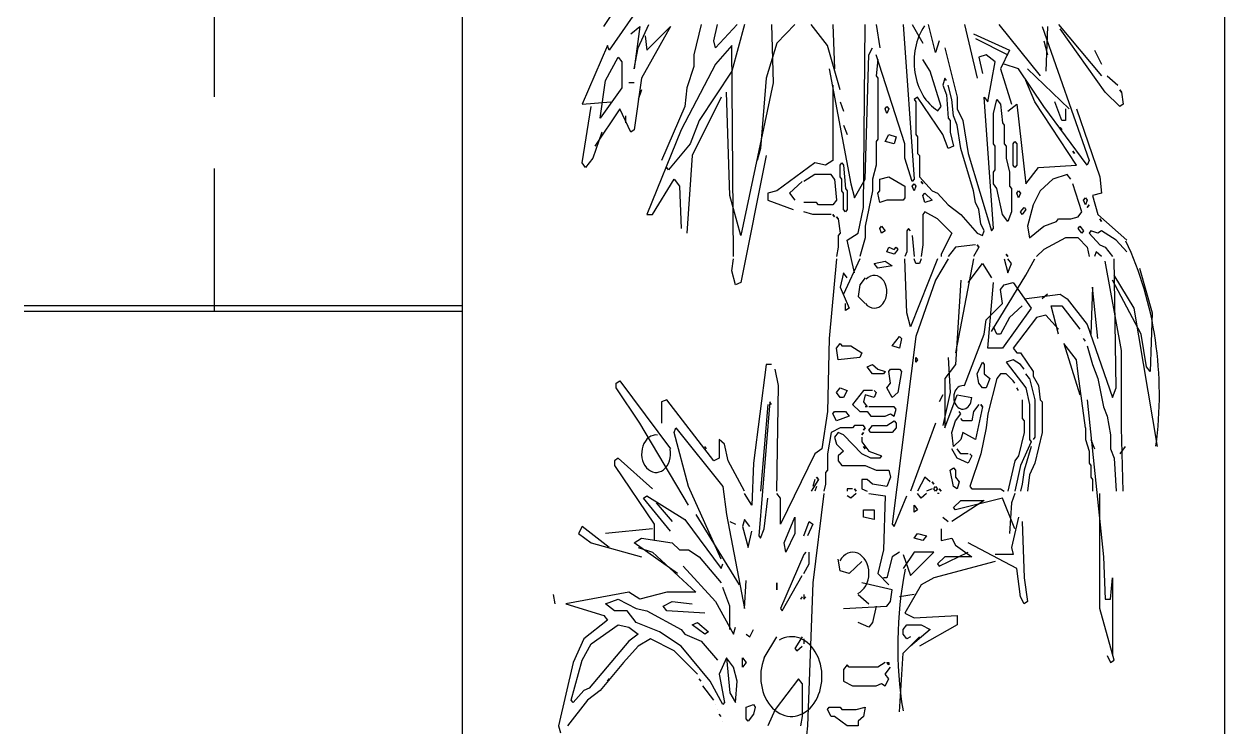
# Model space of a CAD drawing. Extents: x 537 to 6825, y 5093 to 9063.
# Drawn here: x 5905 to 6535, y 6289 to 6658 of the extents above; entities that cross this region are included whole.
import ezdxf

# ---------------------------------------------------------------- set-up
doc = ezdxf.new("R2010")
doc.units = 0
doc.header["$LTSCALE"] = 100
doc.header["$MEASUREMENT"] = 0
doc.linetypes.add('DASHED2', pattern=[0.375, 0.25, -0.125])
doc.layers.add('3', color=3, linetype='CONTINUOUS')
doc.layers.add('4', color=4, linetype='CONTINUOUS')
doc.styles.add('DIM_FONT', font='CIBT____.shx', dxfattribs={"width": 0.8})

# ---------------------------------------------------------------- blocks, each defined once
blk = doc.blocks.new('植物02')
at = {"layer": '3'}
for p, q in [((491.8, 1513.1), (589.9, 1371.9)), ((595.1, 1394.7), (560.1, 1447.1)), ((108, 1330.9), (151.8, 1392.4)), ((153.5, 1396.9), (111.5, 1346.8)), ((169.3, 1394.7), (123.7, 1264.8)), ((164, 1394.7), (165.8, 1351.4)), ((211.4, 1396.9), (171.1, 1346.8)), ((244.7, 1396.9), (232.4, 1344.5)), ((272.7, 1369.6), (279.7, 1396.9)), ((295.5, 1396.9), (285, 1378.7)), ((304.2, 1396.9), (293.7, 1246.6)), ((330.5, 1396.9), (327, 1374.2)), ((342.8, 1219.2), (341, 1396.9)), ((372.6, 1396.9), (370.8, 1353.7)), ((377.8, 1376.4), (393.6, 1396.9)), ((409.4, 1396.9), (426.9, 1378.7)), ((432.2, 1396.9), (430.4, 1340)), ((458.5, 1396.9), (470.7, 1351.4)), ((465.5, 1396.9), (486.5, 1374.2)), ((488.2, 1381), (484.7, 1396.9)), ((500.5, 1396.9), (507.5, 1367.3)), ((553.1, 1371.9), (530.3, 1394.7)), ((530.3, 1394.7), (558.3, 1344.5)), ((561.8, 1374.2), (551.3, 1396.9)), ((568.9, 1387.8), (560.1, 1394.7)), ((560.1, 1394.7), (565.4, 1353.7)), ((167.5, 1381), (164, 1367.3)), ((235.9, 1387.8), (200.8, 1371.9)), ((234.1, 1383.3), (202.6, 1367.3)), ((269.2, 1381), (272.7, 1369.6)), ((426.9, 1378.7), (437.4, 1344.5)), ((486.5, 1374.2), (488.2, 1381)), ((554.8, 1385.6), (553.1, 1371.9)), ((118.5, 1371.9), (111.5, 1358.2)), ((200.8, 1371.9), (209.6, 1353.7)), ((214.9, 1360.5), (223.6, 1367.3)), ((223.6, 1367.3), (230.6, 1365.1)), ((230.6, 1365.1), (227.1, 1349.1)), ((263.9, 1374.2), (251.7, 1326.3)), ((302.5, 1280.8), (330.5, 1367.3)), ((337.5, 1367.3), (334, 1374.2)), ((341, 1246.6), (337.5, 1367.3)), ((365.6, 1333.2), (377.8, 1376.4)), ((469, 1171.4), (470.7, 1376.4)), ((470.7, 1376.4), (486.5, 1358.2)), ((507.5, 1367.3), (507.5, 1355.9)), ((565.4, 1353.7), (561.8, 1374.2)), ((581.1, 1365.1), (577.6, 1360.5)), ((593.4, 1342.3), (581.1, 1365.1)), ((589.9, 1371.9), (591.6, 1376.4)), ((591.6, 1376.4), (616.2, 1319.5)), ((183.3, 1353.7), (143, 1314.9)), ((167.5, 1317.2), (192.1, 1353.7)), ((192.1, 1353.7), (206.1, 1358.2)), ((209.6, 1353.7), (199.1, 1319.5)), ((221.9, 1321.8), (214.9, 1360.5)), ((278, 1351.4), (285, 1362.8)), ((328.8, 1362.8), (330.5, 1346.8)), ((376.1, 1353.7), (355.1, 1242)), ((486.5, 1358.2), (519.8, 1294.4)), ((507.5, 1355.9), (514.5, 1335.4)), ((577.6, 1360.5), (577.6, 1335.4)), ((106.2, 1346.8), (95.7, 1337.7)), ((176.3, 1321.8), (185.1, 1342.3)), ((262.2, 1342.3), (263.9, 1344.5)), ((263.9, 1344.5), (265.7, 1337.7)), ((267.4, 1317.2), (278, 1351.4)), ((330.5, 1346.8), (328.8, 1344.5)), ((328.8, 1344.5), (328.8, 1285.3)), ((437.4, 1344.5), (442.7, 1276.2)), ((470.7, 1351.4), (502.3, 1303.5)), ((558.3, 1344.5), (565.4, 1294.4)), ((598.6, 1305.8), (593.4, 1342.3)), ((92.2, 1330.9), (90.4, 1319.5)), ((92.2, 1330.9), (93.9, 1333.2)), ((93.9, 1333.2), (92.2, 1330.9)), ((93.9, 1317.2), (108, 1330.9)), ((256.9, 1324), (260.4, 1337.7)), ((265.7, 1337.7), (262.2, 1328.6)), ((372.6, 1337.7), (372.6, 1264.8)), ((430.4, 1340), (462, 1191.9)), ((472.5, 1230.6), (476, 1330.9)), ((514.5, 1335.4), (516.3, 1317.2)), ((558.3, 1333.2), (561.8, 1324)), ((565.4, 1340), (570.6, 1340)), ((577.6, 1335.4), (598.6, 1305.8)), ((90.4, 1319.5), (93.9, 1317.2)), ((136, 1260.3), (176.3, 1321.8)), ((150, 1303.5), (157, 1321.8)), ((193.8, 1319.5), (185.1, 1242)), ((202.6, 1312.7), (193.8, 1319.5)), ((209.6, 1319.5), (207.9, 1301.3)), ((213.1, 1324), (209.6, 1319.5)), ((216.6, 1310.4), (213.1, 1324)), ((216.6, 1198.7), (225.4, 1326.3)), ((225.4, 1326.3), (221.9, 1321.8)), ((251.7, 1326.3), (251.7, 1314.9)), ((255.2, 1308.1), (256.9, 1324)), ((262.2, 1328.6), (260.4, 1305.8)), ((265.7, 1289.9), (290.2, 1326.3)), ((290.2, 1326.3), (293.7, 1324)), ((293.7, 1324), (292, 1321.8)), ((292, 1321.8), (292, 1289.9)), ((365.6, 1321.8), (362.1, 1312.7)), ((481.2, 1326.3), (509.3, 1269.4)), ((616.2, 1319.5), (588.1, 1321.8)), ((136, 1314.9), (113.2, 1248.9)), ((125.5, 1260.3), (167.5, 1317.2)), ((146.5, 1314.9), (146.5, 1303.5)), ((216.6, 1280.8), (216.6, 1310.4)), ((251.7, 1314.9), (246.4, 1303.5)), ((251.7, 1299), (255.2, 1308.1)), ((270.9, 1312.7), (267.4, 1317.2)), ((320, 1317.2), (318.3, 1314.9)), ((318.3, 1314.9), (320, 1310.4)), ((321.8, 1314.9), (320, 1317.2)), ((320, 1310.4), (321.8, 1314.9)), ((516.3, 1317.2), (539.1, 1264.8)), ((568.9, 1292.1), (579.4, 1314.9)), ((574.1, 1308.1), (574.1, 1301.3)), ((579.4, 1314.9), (603.9, 1278.5)), ((616.2, 1262.5), (607.4, 1317.2)), ((146.5, 1303.5), (150, 1303.5)), ((150, 1294.4), (151.8, 1296.7)), ((151.8, 1296.7), (150, 1294.4)), ((207.9, 1301.3), (206.1, 1299)), ((206.1, 1299), (206.1, 1280.8)), ((246.4, 1303.5), (241.1, 1271.6)), ((248.2, 1276.2), (251.7, 1299)), ((260.4, 1305.8), (258.7, 1303.5)), ((258.7, 1303.5), (258.7, 1292.1)), ((362.1, 1299), (358.6, 1289.9)), ((502.3, 1303.5), (511, 1280.8)), ((258.7, 1292.1), (255.2, 1278.5)), ((260.4, 1276.2), (265.7, 1289.9)), ((292, 1289.9), (290.2, 1287.6)), ((290.2, 1287.6), (290.2, 1271.6)), ((318.3, 1289.9), (311.2, 1287.6)), ((311.2, 1287.6), (313, 1280.8)), ((321.8, 1283), (318.3, 1289.9)), ((328.8, 1285.3), (330.5, 1283)), ((519.8, 1294.4), (553.1, 1212.4)), ((565.4, 1294.4), (568.9, 1292.1)), ((596.9, 1292.1), (605.7, 1267.1)), ((137.8, 1271.6), (139.5, 1273.9)), ((139.5, 1273.9), (137.8, 1271.6)), ((195.6, 1283), (193.8, 1280.8)), ((193.8, 1280.8), (193.8, 1260.3)), ((197.3, 1280.8), (195.6, 1283)), ((197.3, 1260.3), (197.3, 1280.8)), ((206.1, 1280.8), (204.3, 1278.5)), ((204.3, 1278.5), (204.3, 1267.1)), ((214.9, 1278.5), (216.6, 1280.8)), ((214.9, 1255.7), (214.9, 1278.5)), ((235.9, 1235.2), (248.2, 1276.2)), ((255.2, 1278.5), (260.4, 1276.2)), ((302.5, 1267.1), (302.5, 1280.8)), ((313, 1280.8), (321.8, 1283)), ((330.5, 1283), (330.5, 1260.3)), ((442.7, 1276.2), (446.2, 1264.8)), ((511, 1280.8), (532.1, 1255.7)), ((123.7, 1264.8), (125.5, 1260.3)), ((172.8, 1258), (136, 1260.3)), ((193.8, 1260.3), (195.6, 1258)), ((195.6, 1258), (197.3, 1260.3)), ((204.3, 1267.1), (200.8, 1253.4)), ((241.1, 1271.6), (218.4, 1196.5)), ((290.2, 1271.6), (288.5, 1269.4)), ((288.5, 1269.4), (288.5, 1248.9)), ((295.5, 1244.3), (302.5, 1267.1)), ((330.5, 1260.3), (334, 1246.6)), ((362.1, 1260.3), (360.3, 1237.5)), ((363.8, 1262.5), (362.1, 1260.3)), ((365.6, 1260.3), (363.8, 1262.5)), ((365.6, 1248.9), (365.6, 1260.3)), ((372.6, 1264.8), (379.6, 1260.3)), ((379.6, 1260.3), (390.1, 1262.5)), ((390.1, 1262.5), (426.9, 1235.2)), ((437.4, 1269.4), (462, 1146.3)), ((509.3, 1269.4), (514.5, 1194.2)), ((605.7, 1267.1), (612.7, 1258)), ((612.7, 1258), (616.2, 1262.5)), ((113.2, 1248.9), (111.5, 1232.9)), ((141.3, 1246.6), (144.8, 1251.1)), ((144.8, 1251.1), (158.8, 1246.6)), ((185.1, 1242), (172.8, 1258)), ((200.8, 1253.4), (200.8, 1239.7)), ((216.6, 1253.4), (214.9, 1255.7)), ((216.6, 1242), (216.6, 1253.4)), ((288.5, 1248.9), (276.2, 1235.2)), ((318.3, 1248.9), (302.5, 1239.7)), ((327, 1246.6), (318.3, 1248.9)), ((363.8, 1246.6), (365.6, 1248.9)), ((370.8, 1246.6), (374.3, 1251.1)), ((374.3, 1251.1), (390.1, 1251.1)), ((390.1, 1251.1), (400.6, 1244.3)), ((532.1, 1255.7), (533.8, 1258)), ((130.7, 1214.7), (139.5, 1242)), ((158.8, 1246.6), (171.1, 1235.2)), ((200.8, 1239.7), (199.1, 1237.5)), ((199.1, 1237.5), (199.1, 1214.7)), ((207.9, 1212.4), (213.1, 1237.5)), ((213.1, 1237.5), (216.6, 1242)), ((285, 1242), (286.7, 1244.3)), ((286.7, 1244.3), (285, 1242)), ((293.7, 1242), (292, 1239.7)), ((292, 1239.7), (293.7, 1235.2)), ((293.7, 1246.6), (295.5, 1244.3)), ((295.5, 1239.7), (293.7, 1242)), ((293.7, 1235.2), (295.5, 1239.7)), ((302.5, 1239.7), (302.5, 1228.4)), ((327, 1235.2), (327, 1246.6)), ((334, 1246.6), (334, 1235.2)), ((351.6, 1228.4), (341, 1246.6)), ((355.1, 1242), (351.6, 1228.4)), ((360.3, 1237.5), (358.6, 1235.2)), ((363.8, 1235.2), (363.8, 1246.6)), ((370.8, 1246.6), (369.1, 1226.1)), ((402.4, 1244.3), (414.6, 1232.9)), ((521.5, 1239.7), (519.8, 1198.7)), ((526.8, 1246.6), (521.5, 1239.7)), ((547.8, 1212.4), (526.8, 1246.6)), ((111.5, 1232.9), (120.2, 1230.6)), ((120.2, 1230.6), (115, 1212.4)), ((127.2, 1228.4), (125.5, 1226.1)), ((125.5, 1226.1), (127.2, 1221.5)), ((129, 1226.1), (127.2, 1228.4)), ((127.2, 1221.5), (129, 1226.1)), ((171.1, 1235.2), (178.1, 1221.5)), ((192.1, 1235.2), (190.3, 1232.9)), ((190.3, 1232.9), (192.1, 1228.4)), ((193.8, 1232.9), (192.1, 1235.2)), ((192.1, 1228.4), (193.8, 1232.9)), ((234.1, 1223.8), (235.9, 1235.2)), ((270.9, 1232.9), (260.4, 1221.5)), ((276.2, 1235.2), (270.9, 1232.9)), ((283.2, 1232.9), (276.2, 1226.1)), ((276.2, 1226.1), (283.2, 1223.8)), ((285, 1230.6), (283.2, 1232.9)), ((283.2, 1223.8), (285, 1230.6)), ((302.5, 1228.4), (304.2, 1226.1)), ((304.2, 1226.1), (320, 1226.1)), ((320, 1226.1), (327, 1223.8)), ((328.8, 1232.9), (327, 1235.2)), ((327, 1223.8), (328.8, 1232.9)), ((334, 1235.2), (341, 1201)), ((358.6, 1235.2), (358.6, 1217)), ((362.1, 1232.9), (363.8, 1235.2)), ((362.1, 1217), (362.1, 1232.9)), ((369.1, 1226.1), (372.6, 1221.5)), ((414.6, 1232.9), (409.4, 1226.1)), ((435.7, 1226.1), (411.1, 1217)), ((426.9, 1235.2), (435.7, 1232.9)), ((435.7, 1232.9), (435.7, 1226.1)), ((462, 1191.9), (472.5, 1230.6)), ((123.7, 1221.5), (125.5, 1219.2)), ((125.5, 1219.2), (123.7, 1221.5)), ((134.2, 1210.1), (130.7, 1214.7)), ((178.1, 1221.5), (183.3, 1201)), ((186.8, 1219.2), (185.1, 1217)), ((185.1, 1217), (188.6, 1212.4)), ((190.3, 1214.7), (186.8, 1219.2)), ((188.6, 1212.4), (190.3, 1214.7)), ((199.1, 1214.7), (202.6, 1205.6)), ((228.9, 1203.3), (230.6, 1217)), ((230.6, 1217), (234.1, 1223.8)), ((260.4, 1221.5), (248.2, 1212.4)), ((270.9, 1207.9), (283.2, 1214.7)), ((283.2, 1214.7), (285, 1212.4)), ((348, 1194.2), (342.8, 1219.2)), ((358.6, 1217), (360.3, 1214.7)), ((360.3, 1214.7), (362.1, 1217)), ((372.6, 1221.5), (386.6, 1221.5)), ((386.6, 1221.5), (388.4, 1223.8)), ((388.4, 1223.8), (400.6, 1223.8)), ((391.9, 1212.4), (400.6, 1214.7)), ((115, 1212.4), (86.9, 1187.4)), ((111.5, 1205.6), (113.2, 1207.9)), ((113.2, 1207.9), (111.5, 1205.6)), ((141.3, 1207.9), (134.2, 1210.1)), ((153.5, 1207.9), (141.3, 1207.9)), ((155.3, 1205.6), (153.5, 1207.9)), ((167.5, 1201), (155.3, 1205.6)), ((202.6, 1205.6), (207.9, 1212.4)), ((225.4, 1196.5), (228.9, 1203.3)), ((248.2, 1212.4), (232.4, 1194.2)), ((256.9, 1194.2), (270.9, 1207.9)), ((285, 1212.4), (285, 1182.8)), ((367.3, 1207.9), (365.6, 1194.2)), ((367.3, 1207.9), (369.1, 1210.1)), ((369.1, 1210.1), (367.3, 1207.9)), ((370.8, 1210.1), (372.6, 1212.4)), ((372.6, 1212.4), (370.8, 1210.1)), ((374.3, 1212.4), (391.9, 1212.4)), ((553.1, 1212.4), (547.8, 1212.4)), ((97.4, 1187.4), (111.5, 1196.5)), ((111.5, 1196.5), (115, 1194.2)), ((123.7, 1194.2), (113.2, 1182.8)), ((115, 1194.2), (122, 1196.5)), ((122, 1196.5), (123.7, 1194.2)), ((132.5, 1201), (129, 1196.5)), ((129, 1196.5), (130.7, 1194.2)), ((130.7, 1194.2), (134.2, 1198.7)), ((134.2, 1198.7), (132.5, 1201)), ((181.6, 1189.6), (167.5, 1201)), ((183.3, 1201), (181.6, 1189.6)), ((218.4, 1196.5), (216.6, 1198.7)), ((227.1, 1191.9), (225.4, 1196.5)), ((232.4, 1194.2), (227.1, 1191.9)), ((256.9, 1194.2), (267.4, 1173.7)), ((295.5, 1191.9), (293.7, 1171.4)), ((297.2, 1196.5), (299, 1198.7)), ((299, 1198.7), (300.7, 1196.5)), ((300.7, 1196.5), (300.7, 1176)), ((325.3, 1201), (321.8, 1196.5)), ((321.8, 1196.5), (325.3, 1194.2)), ((327, 1198.7), (325.3, 1201)), ((325.3, 1194.2), (327, 1198.7)), ((341, 1201), (341, 1189.6)), ((358.6, 1187.4), (348, 1194.2)), ((365.6, 1194.2), (367.3, 1191.9)), ((367.3, 1191.9), (367.3, 1180.5)), ((86.9, 1176), (97.4, 1187.4)), ((108, 1180.5), (101, 1171.4)), ((113.2, 1182.8), (108, 1180.5)), ((125.5, 1180.5), (123.7, 1171.4)), ((125.5, 1180.5), (134.2, 1189.6)), ((134.2, 1189.6), (146.5, 1189.6)), ((146.5, 1189.6), (167.5, 1178.2)), ((230.6, 1180.5), (232.4, 1182.8)), ((232.4, 1182.8), (230.6, 1180.5)), ((230.6, 1180.5), (235.9, 1171.4)), ((234.1, 1182.8), (253.4, 1180.5)), ((253.4, 1180.5), (260.4, 1171.4)), ((285, 1182.8), (286.7, 1171.4)), ((311.2, 1180.5), (309.5, 1178.2)), ((313, 1178.2), (311.2, 1180.5)), ((318.3, 1180.5), (313, 1178.2)), ((320, 1176), (318.3, 1180.5)), ((341, 1189.6), (346.3, 1171.4)), ((351.6, 1155.5), (358.6, 1187.4)), ((367.3, 1180.5), (369.1, 1171.4)), ((92.2, 1080.3), (108, 1166.8)), ((97.4, 1043.8), (99.2, 1169.1)), ((111.5, 1171.4), (116.7, 1176)), ((116.7, 1176), (118.5, 1171.4)), ((167.5, 1178.2), (174.6, 1171.4)), ((185.1, 1153.2), (176.3, 1169.1)), ((199.1, 1164.6), (202.6, 1169.1)), ((202.6, 1171.4), (204.3, 1173.7)), ((204.3, 1173.7), (202.6, 1171.4)), ((206.1, 1169.1), (202.6, 1155.5)), ((235.9, 1169.1), (253.4, 1078)), ((260.4, 1169.1), (272.7, 1148.6)), ((267.4, 1173.7), (267.4, 1171.4)), ((270.9, 1169.1), (297.2, 1103.1)), ((286.7, 1169.1), (288.5, 1164.6)), ((292, 1164.6), (293.7, 1169.1)), ((300.7, 1176), (302.5, 1171.4)), ((300.7, 1116.7), (302.5, 1169.1)), ((309.5, 1178.2), (313, 1173.7)), ((313, 1173.7), (320, 1176)), ((321.8, 1166.8), (314.8, 1162.3)), ((332.3, 1164.6), (321.8, 1166.8)), ((346.3, 1169.1), (362.1, 1135)), ((369.1, 1169.1), (376.1, 1091.7)), ((470.7, 1157.7), (469, 1169.1)), ((74.7, 1160), (62.4, 1116.7)), ((202.6, 1155.5), (199.1, 1164.6)), ((227.1, 1164.6), (218.4, 1150.9)), ((241.1, 1146.3), (227.1, 1164.6)), ((288.5, 1164.6), (292, 1164.6)), ((314.8, 1162.3), (328.8, 1160)), ((328.8, 1160), (332.3, 1164.6)), ((358.6, 1150.9), (362.1, 1155.5)), ((362.1, 1155.5), (365.6, 1141.8)), ((467.2, 1144.1), (470.7, 1157.7)), ((72.9, 1096.2), (101, 1148.6)), ((79.9, 1121.3), (99.2, 1153.2)), ((197.3, 1146.3), (179.8, 1121.3)), ((218.4, 1098.5), (185.1, 1153.2)), ((206.1, 1144.1), (197.3, 1146.3)), ((209.6, 1139.5), (206.1, 1144.1)), ((221.9, 1082.6), (216.6, 1146.3)), ((248.2, 1148.6), (253.4, 1066.6)), ((272.7, 1148.6), (292, 1093.9)), ((341, 1150.9), (346.3, 1144.1)), ((346.3, 1144.1), (348, 1132.7)), ((462, 1146.3), (467.2, 1144.1)), ((115, 1091.7), (120.2, 1141.8)), ((120.2, 1141.8), (122, 1096.2)), ((151.8, 1135), (144.8, 1130.4)), ((186.8, 1130.4), (151.8, 1135)), ((164, 1135), (169.3, 1130.4)), ((207.9, 1125.8), (209.6, 1139.5)), ((348, 1132.7), (341, 1125.8)), ((365.6, 1141.8), (356.8, 1121.3)), ((57.1, 986.9), (79.9, 1121.3)), ((144.8, 1130.4), (125.5, 1105.3)), ((150, 1123.6), (132.5, 1100.8)), ((160.5, 1123.6), (150, 1123.6)), ((153.5, 1096.2), (160.5, 1123.6)), ((179.8, 1121.3), (207.9, 1082.6)), ((188.6, 1123.6), (200.8, 1112.2)), ((223.6, 1109.9), (207.9, 1125.8)), ((356.8, 1121.3), (360.3, 1119)), ((360.3, 1119), (360.3, 1125.8)), ((62.4, 1116.7), (64.2, 1059.8)), ((153.5, 1100.8), (165.8, 1114.4)), ((165.8, 1114.4), (174.6, 1112.2)), ((174.6, 1112.2), (197.3, 1082.6)), ((200.8, 1112.2), (209.6, 1096.2)), ((225.4, 1096.2), (223.6, 1109.9)), ((297.2, 1103.1), (300.7, 1116.7)), ((125.5, 1105.3), (101, 1034.7)), ((213.1, 1096.2), (216.6, 1103.1)), ((67.7, 1064.3), (72.9, 1096.2)), ((127.2, 1089.4), (129, 1091.7)), ((130.7, 1096.2), (130.7, 1096.2)), ((148.3, 1087.1), (132.5, 1037)), ((136, 1071.2), (148.3, 1087.1)), ((209.6, 1096.2), (213.1, 1096.2)), ((244.7, 1046.1), (225.4, 1096.2)), ((292, 1093.9), (314.8, 911.7)), ((307.7, 1093.9), (306, 1091.7)), ((306, 1091.7), (307.7, 1082.6)), ((314.8, 1084.8), (307.7, 1093.9)), ((365.6, 1087.1), (363.8, 1084.8)), ((369.1, 1082.6), (365.6, 1087.1)), ((376.1, 1091.7), (377.8, 1021)), ((92.2, 1005.1), (92.2, 1080.3)), ((125.5, 1084.8), (120.2, 1066.6)), ((190.3, 1078), (178.1, 1059.8)), ((193.8, 1078), (190.3, 1078)), ((197.3, 1082.6), (193.8, 1078)), ((207.9, 1082.6), (221.9, 1082.6)), ((260.4, 1073.4), (258.7, 1039.3)), ((292, 1073.4), (290.2, 1071.2)), ((292, 1068.9), (292, 1073.4)), ((307.7, 1082.6), (314.8, 1084.8)), ((355.1, 1084.8), (344.5, 1078)), ((344.5, 1078), (346.3, 1073.4)), ((346.3, 1073.4), (367.3, 1071.2)), ((363.8, 1084.8), (355.1, 1084.8)), ((367.3, 1071.2), (369.1, 1082.6)), ((64.2, 1059.8), (67.7, 1064.3)), ((120.2, 1066.6), (115, 1052.9)), ((134.2, 1057.5), (136, 1071.2)), ((204.3, 1068.9), (185.1, 1043.8)), ((186.8, 1062.1), (190.3, 1066.6)), ((190.3, 1066.6), (197.3, 1071.2)), ((197.3, 1071.2), (204.3, 1068.9)), ((227.1, 1068.9), (225.4, 1066.6)), ((225.4, 1066.6), (225.4, 1057.5)), ((232.4, 1057.5), (227.1, 1068.9)), ((253.4, 1066.6), (263.9, 1052.9)), ((290.2, 1071.2), (292, 1068.9)), ((307.7, 1062.1), (306, 1059.8)), ((316.5, 1062.1), (307.7, 1062.1)), ((318.3, 1059.8), (316.5, 1062.1)), ((328.8, 1062.1), (321.8, 1059.8)), ((334, 1066.6), (328.8, 1062.1)), ((339.3, 1064.3), (334, 1066.6)), ((334, 1057.5), (339.3, 1064.3)), ((425.2, 1046.1), (428.7, 1062.1)), ((432.2, 1066.6), (437.4, 1066.6)), ((437.4, 1066.6), (449.7, 970.9)), ((115, 1052.9), (109.7, 1025.6)), ((127.2, 1005.1), (134.2, 1057.5)), ((178.1, 1055.2), (172.8, 1046.1)), ((181.6, 1052.9), (176.3, 1032.4)), ((178.1, 1059.8), (178.1, 1055.2)), ((181.6, 1052.9), (185.1, 1057.5)), ((195.6, 1048.4), (197.3, 1050.7)), ((197.3, 1050.7), (204.3, 1057.5)), ((204.3, 1057.5), (209.6, 1057.5)), ((209.6, 1057.5), (213.1, 1052.9)), ((213.1, 1052.9), (221.9, 1018.8)), ((225.4, 1057.5), (220.1, 1052.9)), ((220.1, 1052.9), (223.6, 1043.8)), ((230.6, 1048.4), (232.4, 1057.5)), ((263.9, 1052.9), (263.9, 1005.1)), ((306, 1059.8), (309.5, 1039.3)), ((316.5, 1048.4), (318.3, 1059.8)), ((321.8, 1059.8), (323.5, 1057.5)), ((323.5, 1057.5), (334, 1057.5)), ((579.4, 1050.7), (530.3, 984.6)), ((582.9, 1048.4), (579.4, 1050.7)), ((101, 1034.7), (97.4, 1043.8)), ((172.8, 1046.1), (171.1, 1032.4)), ((185.1, 1043.8), (181.6, 1027.9)), ((192.1, 1041.5), (193.8, 1043.8)), ((223.6, 1043.8), (227.1, 1043.8)), ((227.1, 1043.8), (230.6, 1048.4)), ((258.7, 1039.3), (265.7, 1007.4)), ((309.5, 1039.3), (314.8, 1034.7)), ((314.8, 1034.7), (320, 1043.8)), ((320, 1043.8), (316.5, 1048.4)), ((330.5, 1039.3), (332.3, 1041.5)), ((332.3, 1041.5), (330.5, 1039.3)), ((330.5, 1039.3), (332.3, 1034.7)), ((334, 1041.5), (342.8, 1041.5)), ((342.8, 1041.5), (353.3, 1027.9)), ((365.6, 1043.8), (358.6, 1041.5)), ((358.6, 1041.5), (362.1, 1034.7)), ((369.1, 1039.3), (365.6, 1043.8)), ((365.6, 1034.7), (369.1, 1039.3)), ((426.9, 943.6), (425.2, 1046.1)), ((560.1, 1009.7), (582.9, 1043.8)), ((582.9, 1043.8), (582.9, 1048.4)), ((125.5, 1032.4), (109.7, 879.8)), ((171.1, 1032.4), (169.3, 1030.2)), ((169.3, 1030.2), (169.3, 1000.5)), ((176.3, 1032.4), (176.3, 996)), ((181.6, 1027.9), (181.6, 993.7)), ((188.6, 1032.4), (188.6, 1014.2)), ((190.3, 1037), (190.3, 1037)), ((227.1, 1025.6), (228.9, 1027.9)), ((228.9, 1027.9), (227.1, 1025.6)), ((230.6, 1027.9), (235.9, 1021)), ((251.7, 1037), (237.6, 1034.7)), ((263.9, 1005.1), (251.7, 1037)), ((265.7, 1037), (269.2, 1030.2)), ((332.3, 1034.7), (341, 1037)), ((342.8, 1030.2), (339.3, 1025.6)), ((341, 1037), (342.8, 1030.2)), ((353.3, 1027.9), (346.3, 1021)), ((362.1, 1034.7), (365.6, 1034.7)), ((432.2, 1027.9), (433.9, 1030.2)), ((433.9, 1030.2), (444.4, 900.3)), ((435.7, 1027.9), (442.7, 943.6)), ((488.2, 973.2), (533.8, 1032.4)), ((533.8, 1032.4), (539.1, 1030.2)), ((539.1, 1030.2), (539.1, 1009.7)), ((106.2, 1016.5), (102.7, 998.3)), ((109.7, 1025.6), (106.2, 1016.5)), ((221.9, 1018.8), (223.6, 1005.1)), ((227.1, 1025.6), (234.1, 993.7)), ((235.9, 1021), (237.6, 1011.9)), ((248.2, 1018.8), (249.9, 1021)), ((253.4, 1011.9), (248.2, 1018.8)), ((311.2, 1023.3), (313, 1025.6)), ((313, 1016.5), (311.2, 1023.3)), ((313, 1025.6), (337.5, 1025.6)), ((316.5, 1018.8), (313, 1016.5)), ((321.8, 1016.5), (316.5, 1018.8)), ((335.8, 1016.5), (321.8, 1016.5)), ((339.3, 1021), (335.8, 1016.5)), ((339.3, 1025.6), (341, 1025.6)), ((346.3, 1021), (339.3, 1021)), ((360.3, 1021), (356.8, 1016.5)), ((356.8, 1016.5), (369.1, 1011.9)), ((370.8, 1021), (360.3, 1021)), ((369.1, 1011.9), (372.6, 1018.8)), ((372.6, 1018.8), (370.8, 1021)), ((377.8, 1021), (383.1, 984.6)), ((90.4, 943.6), (92.2, 1005.1)), ((127.2, 1005.1), (127.2, 993.7)), ((188.6, 1014.2), (186.8, 1011.9)), ((186.8, 1011.9), (186.8, 1000.5)), ((223.6, 1005.1), (228.9, 980)), ((237.6, 1011.9), (246.4, 1011.9)), ((246.4, 1011.9), (248.2, 1014.2)), ((256.9, 1000.5), (253.4, 1011.9)), ((272.7, 1009.7), (297.2, 943.6)), ((313, 1011.9), (311.2, 1009.7)), ((311.2, 1009.7), (311.2, 1005.1)), ((311.2, 1005.1), (314.8, 1000.5)), ((320, 1007.4), (313, 1011.9)), ((334, 1007.4), (320, 1007.4)), ((337.5, 1002.8), (334, 1007.4)), ((341, 1005.1), (342.8, 1007.4)), ((341, 1005.1), (342.8, 1002.8)), ((342.8, 1002.8), (341, 1005.1)), ((342.8, 1007.4), (351.6, 1007.4)), ((351.6, 1007.4), (353.3, 1005.1)), ((353.3, 1005.1), (365.6, 1005.1)), ((365.6, 1005.1), (374.3, 1000.5)), ((525, 1005.1), (479.5, 948.1)), ((512.8, 929.9), (560.1, 1009.7)), ((526.8, 1000.5), (525, 1005.1)), ((102.7, 998.3), (102.7, 984.6)), ((122, 993.7), (118.5, 984.6)), ((127.2, 993.7), (123.7, 982.3)), ((169.3, 1000.5), (176.3, 970.9)), ((176.3, 996), (178.1, 993.7)), ((181.6, 993.7), (179.8, 991.4)), ((186.8, 1000.5), (192.1, 977.8)), ((234.1, 993.7), (246.4, 1000.5)), ((246.4, 1000.5), (248.2, 993.7)), ((248.2, 993.7), (255.2, 986.9)), ((255.2, 986.9), (256.9, 1000.5)), ((314.8, 1000.5), (335.8, 1000.5)), ((335.8, 1000.5), (337.5, 1002.8)), ((342.8, 1000.5), (344.5, 998.3)), ((344.5, 998.3), (342.8, 1000.5)), ((344.5, 980), (362.1, 998.3)), ((344.5, 996), (344.5, 991.4)), ((362.1, 998.3), (367.3, 1000.5)), ((367.3, 1000.5), (370.8, 996)), ((370.8, 996), (369.1, 989.1)), ((374.3, 1000.5), (377.8, 980)), ((477.7, 989.1), (483, 993.7)), ((483, 993.7), (483, 975.5)), ((512.8, 948.1), (526.8, 1000.5)), ((88.7, 986.9), (93.9, 980)), ((102.7, 984.6), (99.2, 975.5)), ((123.7, 982.3), (123.7, 970.9)), ((179.8, 991.4), (190.3, 968.6)), ((179.8, 986.9), (186.8, 964.1)), ((228.9, 980), (239.4, 948.1)), ((237.6, 977.8), (239.4, 980)), ((239.4, 980), (237.6, 977.8)), ((241.1, 980), (248.2, 980)), ((248.2, 980), (251.7, 984.6)), ((251.7, 975.5), (256.9, 984.6)), ((337.5, 982.3), (325.3, 977.8)), ((335.8, 975.5), (344.5, 980)), ((344.5, 991.4), (337.5, 982.3)), ((341, 984.6), (342.8, 986.9)), ((342.8, 986.9), (341, 984.6)), ((369.1, 989.1), (362.1, 982.3)), ((362.1, 982.3), (367.3, 977.8)), ((377.8, 980), (377.8, 964.1)), ((383.1, 984.6), (390.1, 980)), ((390.1, 980), (423.4, 911.7)), ((474.2, 973.2), (477.7, 989.1)), ((495.3, 984.6), (497, 986.9)), ((497, 986.9), (497, 986.9)), ((99.2, 975.5), (97.4, 943.6)), ((123.7, 970.9), (122, 968.6)), ((122, 968.6), (122, 957.3)), ((176.3, 970.9), (181.6, 959.5)), ((190.3, 968.6), (195.6, 943.6)), ((192.1, 977.8), (195.6, 973.2)), ((195.6, 973.2), (202.6, 943.6)), ((237.6, 977.8), (241.1, 970.9)), ((241.1, 970.9), (251.7, 975.5)), ((325.3, 977.8), (327, 975.5)), ((327, 975.5), (335.8, 975.5)), ((341, 968.6), (330.5, 964.1)), ((363.8, 968.6), (341, 968.6)), ((367.3, 973.2), (363.8, 968.6)), ((367.3, 977.8), (367.3, 973.2)), ((449.7, 970.9), (451.4, 929.9)), ((458.5, 943.6), (474.2, 973.2)), ((483, 975.5), (488.2, 973.2)), ((584.6, 968.6), (546.1, 911.7)), ((547.8, 945.9), (581.1, 975.5)), ((581.1, 975.5), (584.6, 973.2)), ((584.6, 973.2), (584.6, 968.6)), ((122, 957.3), (120.2, 955)), ((181.6, 959.5), (183.3, 943.6)), ((186.8, 964.1), (188.6, 950.4)), ((253.4, 957.3), (249.9, 952.7)), ((255.2, 966.4), (253.4, 964.1)), ((253.4, 964.1), (253.4, 957.3)), ((258.7, 964.1), (255.2, 966.4)), ((255.2, 948.1), (258.7, 964.1)), ((278, 952.7), (283.2, 957.3)), ((283.2, 957.3), (290.2, 943.6)), ((318.3, 964.1), (316.5, 957.3)), ((316.5, 957.3), (320, 948.1)), ((330.5, 964.1), (318.3, 964.1)), ((377.8, 964.1), (379.6, 961.8)), ((379.6, 961.8), (379.6, 950.4)), ((386.6, 955), (388.4, 957.3)), ((388.4, 957.3), (386.6, 955)), ((120.2, 955), (120.2, 943.6)), ((188.6, 950.4), (190.3, 943.6)), ((209.6, 945.9), (206.1, 943.6)), ((237.6, 945.9), (209.6, 945.9)), ((239.4, 948.1), (237.6, 945.9)), ((249.9, 952.7), (251.7, 945.9)), ((251.7, 945.9), (255.2, 948.1)), ((267.4, 943.6), (269.2, 945.9)), ((269.2, 945.9), (267.4, 943.6)), ((272.7, 948.1), (270.9, 945.9)), ((270.9, 945.9), (272.7, 943.6)), ((274.4, 945.9), (272.7, 948.1)), ((272.7, 943.6), (274.4, 945.9)), ((274.4, 950.4), (276.2, 952.7)), ((276.2, 952.7), (274.4, 950.4)), ((276.2, 945.9), (281.5, 943.6)), ((320, 948.1), (334, 950.4)), ((334, 950.4), (339.3, 955)), ((339.3, 955), (344.5, 955)), ((344.5, 945.9), (339.3, 943.6)), ((344.5, 955), (344.5, 945.9)), ((349.8, 943.6), (351.6, 945.9)), ((351.6, 945.9), (349.8, 943.6)), ((353.3, 945.9), (358.6, 945.9)), ((358.6, 945.9), (358.6, 943.6)), ((379.6, 950.4), (381.3, 943.6)), ((386.6, 955), (393.6, 943.6)), ((388.4, 948.1), (390.1, 943.6)), ((390.1, 955), (391.9, 948.1)), ((479.5, 948.1), (476, 920.8)), ((481.2, 877.5), (512.8, 948.1)), ((113.2, 829.7), (113.2, 941.3)), ((195.6, 941.3), (199.1, 932.2)), ((195.6, 907.1), (207.9, 936.7)), ((207.9, 936.7), (253.4, 925.4)), ((248.2, 934.5), (225.4, 934.5)), ((225.4, 934.5), (256.9, 914)), ((255.2, 927.6), (248.2, 934.5)), ((269.2, 941.3), (270.9, 941.3)), ((270.9, 941.3), (270.9, 941.3)), ((281.5, 941.3), (286.7, 936.7)), ((286.7, 936.7), (290.2, 941.3)), ((313, 909.4), (300.7, 939)), ((337.5, 941.3), (321.8, 939)), ((321.8, 939), (323.5, 886.6)), ((349.8, 941.3), (355.1, 936.7)), ((355.1, 936.7), (358.6, 939)), ((381.3, 941.3), (391.9, 854.7)), ((423.4, 936.7), (426.9, 941.3)), ((423.4, 911.7), (423.4, 936.7)), ((439.2, 907.1), (435.7, 936.7)), ((451.4, 929.9), (458.5, 941.3)), ((553.1, 939), (516.3, 916.2)), ((530.3, 904.9), (556.6, 936.7)), ((556.6, 936.7), (553.1, 939)), ((199.1, 932.2), (200.8, 902.6)), ((253.4, 925.4), (255.2, 927.6)), ((293.7, 929.9), (290.2, 925.4)), ((290.2, 925.4), (293.7, 923.1)), ((293.7, 923.1), (293.7, 929.9)), ((332.3, 925.4), (332.3, 916.2)), ((342.8, 925.4), (332.3, 925.4)), ((342.8, 918.5), (342.8, 925.4)), ((544.3, 932.2), (528.6, 914)), ((188.6, 914), (186.8, 859.3)), ((192.1, 918.5), (199.1, 888.9)), ((265.7, 918.5), (260.4, 914)), ((314.8, 911.7), (313, 909.4)), ((332.3, 916.2), (342.8, 918.5)), ((395.4, 914), (391.9, 911.7)), ((391.9, 911.7), (397.1, 900.3)), ((400.6, 900.3), (395.4, 914)), ((409.4, 918.5), (409.4, 902.6)), ((419.9, 893.5), (409.4, 918.5)), ((453.2, 909.4), (458.5, 916.2)), ((476, 920.8), (458.5, 829.7)), ((458.5, 916.2), (460.2, 909.4)), ((505.8, 920.8), (463.7, 852.5)), ((472.5, 914), (467.2, 911.7)), ((516.3, 916.2), (481.2, 868.4)), ((546.1, 911.7), (546.1, 895.7)), ((267.4, 907.1), (267.4, 895.7)), ((290.2, 902.6), (281.5, 900.3)), ((281.5, 900.3), (285, 895.7)), ((293.7, 898), (290.2, 902.6)), ((409.4, 902.6), (418.1, 884.4)), ((442.7, 898), (439.2, 907.1)), ((444.4, 900.3), (442.7, 898)), ((454.9, 888.9), (451.4, 904.9)), ((460.2, 909.4), (454.9, 888.9)), ((547.8, 907.1), (593.4, 902.6)), ((589.9, 888.9), (616.2, 909.4)), ((619.7, 902.6), (607.4, 893.5)), ((616.2, 909.4), (619.7, 902.6)), ((193.8, 868.4), (241.1, 893.5)), ((199.1, 888.9), (197.3, 882.1)), ((253.4, 891.2), (237.6, 879.8)), ((256.9, 898), (253.4, 891.2)), ((267.4, 895.7), (256.9, 898)), ((285, 895.7), (293.7, 898)), ((418.1, 884.4), (419.9, 893.5)), ((528.6, 893.5), (521.5, 886.6)), ((523.3, 863.8), (565.4, 893.5)), ((558.3, 898), (528.6, 893.5)), ((561.8, 888.9), (547.8, 884.4)), ((565.4, 893.5), (558.3, 898)), ((607.4, 893.5), (558.3, 879.8)), ((109.7, 879.8), (108, 838.8)), ((197.3, 882.1), (214.9, 882.1)), ((214.9, 875.2), (274.4, 859.3)), ((237.6, 879.8), (263.9, 879.8)), ((269.2, 870.7), (241.1, 884.4)), ((263.9, 879.8), (270.9, 873)), ((297.2, 861.6), (274.4, 884.4)), ((274.4, 884.4), (293.7, 884.4)), ((293.7, 884.4), (304.2, 868.4)), ((304.2, 882.1), (297.2, 861.6)), ((307.7, 884.4), (314.8, 879.8)), ((314.8, 879.8), (320, 859.3)), ((323.5, 886.6), (328.8, 863.8)), ((344.5, 875.2), (356.8, 863.8)), ((365.6, 866.1), (367.3, 877.5)), ((395.4, 873), (395.4, 884.4)), ((398.9, 884.4), (400.6, 882.1)), ((400.6, 882.1), (423.4, 829.7)), ((502.3, 879.8), (481.2, 854.7)), ((512.8, 886.6), (502.3, 879.8)), ((547.8, 884.4), (505.8, 845.6)), ((521.5, 886.6), (512.8, 886.6)), ((190.3, 841.1), (193.8, 868.4)), ((270.9, 873), (269.2, 870.7)), ((328.8, 863.8), (318.3, 852.5)), ((356.8, 863.8), (365.6, 866.1)), ((400.6, 863.8), (395.4, 873)), ((481.2, 868.4), (479.5, 873)), ((518, 870.7), (486.5, 836.5)), ((102.7, 838.8), (101, 859.3)), ((101, 859.3), (101, 784.1)), ((186.8, 859.3), (183.3, 836.5)), ((274.4, 859.3), (286.7, 852.5)), ((286.7, 852.5), (302.5, 825.1)), ((314.8, 847.9), (344.5, 854.7)), ((320, 859.3), (323.5, 859.3)), ((391.9, 854.7), (397.1, 715.8)), ((421.7, 827.4), (402.4, 861.6)), ((426.9, 847.9), (426.9, 854.7)), ((426.9, 854.7), (426.9, 847.9)), ((458.5, 829.7), (456.7, 857)), ((186.8, 834.2), (190.3, 841.1)), ((293.7, 843.3), (307.7, 841.1)), ((316.5, 836.5), (314.8, 847.9)), ((348, 843.3), (337.5, 834.2)), ((400.6, 838.8), (398.9, 841.1)), ((400.6, 843.3), (400.6, 838.8)), ((402.4, 841.1), (404.1, 838.8)), ((472.5, 832), (479.5, 850.2)), ((505.8, 845.6), (533.8, 845.6)), ((533.8, 845.6), (560.1, 838.8)), ((560.1, 838.8), (570.6, 845.6)), ((570.6, 845.6), (631.9, 834.2)), ((644.2, 843.3), (642.5, 834.2)), ((99.2, 779.6), (113.2, 829.7)), ((108, 838.8), (102.7, 838.8)), ((183.3, 836.5), (186.8, 834.2)), ((320, 832), (316.5, 836.5)), ((362.1, 829.7), (320, 832)), ((330.5, 832), (334, 816)), ((404.1, 838.8), (404.1, 838.8)), ((423.4, 829.7), (421.7, 827.4)), ((486.5, 836.5), (469, 804.6)), ((472.5, 809.2), (472.5, 832)), ((528.6, 836.5), (509.3, 834.2)), ((537.3, 832), (528.6, 836.5)), ((533.8, 827.4), (537.3, 832)), ((563.6, 829.7), (553.1, 827.4)), ((581.1, 838.8), (563.6, 829.7)), ((593.4, 834.2), (581.1, 838.8)), ((584.6, 827.4), (593.4, 834.2)), ((631.9, 834.2), (595.1, 822.8)), ((251.7, 822.8), (251.7, 813.7)), ((293.7, 820.6), (251.7, 822.8)), ((302.5, 825.1), (293.7, 820.6)), ((497, 825.1), (533.8, 827.4)), ((553.1, 827.4), (519.8, 809.2)), ((563.6, 816), (572.4, 827.4)), ((572.4, 827.4), (584.6, 827.4)), ((595.1, 822.8), (591.6, 818.3)), ((591.6, 818.3), (614.4, 800.1)), ((251.7, 813.7), (288.5, 793.2)), ((286.7, 813.7), (278, 809.2)), ((278, 809.2), (297.2, 793.2)), ((300.7, 813.7), (286.7, 813.7)), ((304.2, 809.2), (300.7, 813.7)), ((304.2, 804.6), (304.2, 809.2)), ((334, 816), (337.5, 811.4)), ((337.5, 811.4), (348, 816)), ((453.2, 802.3), (449.7, 809.2)), ((469, 804.6), (467.2, 811.4)), ((504, 816), (493.5, 806.9)), ((493.5, 806.9), (497, 804.6)), ((497, 804.6), (509.3, 813.7)), ((509.3, 813.7), (504, 816)), ((519.8, 809.2), (516.3, 804.6)), ((519.8, 793.2), (540.8, 806.9)), ((540.8, 806.9), (563.6, 816)), ((570.6, 811.4), (561.8, 804.6)), ((581.1, 813.7), (570.6, 811.4)), ((607.4, 795.5), (581.1, 813.7)), ((304.2, 786.4), (288.5, 802.3)), ((297.2, 802.3), (300.7, 800.1)), ((300.7, 800.1), (304.2, 804.6)), ((400.6, 800.1), (400.6, 795.5)), ((402.4, 802.3), (409.4, 790.9)), ((439.2, 781.8), (426.9, 802.3)), ((456.7, 804.6), (453.2, 802.3)), ((500.5, 797.8), (484.7, 779.6)), ((516.3, 804.6), (500.5, 797.8)), ((526.8, 788.7), (549.6, 800.1)), ((549.6, 800.1), (561.8, 793.2)), ((561.8, 804.6), (570.6, 797.8)), ((570.6, 797.8), (609.2, 752.2)), ((616.2, 779.6), (607.4, 795.5)), ((614.4, 800.1), (624.9, 777.3)), ((106.2, 784.1), (102.7, 777.3)), ((307.7, 729.4), (304.2, 786.4)), ((407.6, 788.7), (402.4, 793.2)), ((409.4, 790.9), (407.6, 788.7)), ((460.2, 781.8), (456.7, 777.3)), ((460.2, 772.7), (460.2, 781.8)), ((469, 772.7), (476, 781.8)), ((476, 781.8), (472.5, 747.7)), ((476, 781.8), (483, 765.9)), ((491.8, 759.1), (519.8, 793.2)), ((504, 765.9), (526.8, 788.7)), ((561.8, 793.2), (575.9, 777.3)), ((102.7, 777.3), (99.2, 779.6)), ((321.8, 765.9), (316.5, 772.7)), ((318.3, 777.3), (318.3, 775)), ((318.3, 775), (320, 777.3)), ((320, 777.3), (318.3, 777.3)), ((321.8, 777.3), (328.8, 772.7)), ((328.8, 772.7), (356.8, 772.7)), ((356.8, 772.7), (358.6, 775)), ((358.6, 775), (362.1, 770.4)), ((362.1, 770.4), (362.1, 759.1)), ((456.7, 777.3), (460.2, 772.7)), ((465.5, 759.1), (469, 772.7)), ((575.9, 777.3), (598.6, 749.9)), ((626.7, 740.8), (616.2, 779.6)), ((624.9, 777.3), (639, 715.8)), ((318.3, 761.3), (321.8, 765.9)), ((321.8, 754.5), (318.3, 761.3)), ((362.1, 759.1), (353.3, 754.5)), ((402.4, 756.8), (405.9, 761.3)), ((405.9, 761.3), (428.7, 731.7)), ((467.2, 738.5), (465.5, 759.1)), ((483, 765.9), (477.7, 738.5)), ((479.5, 736.3), (491.8, 759.1)), ((500.5, 759.1), (502.3, 761.3)), ((589.9, 761.3), (591.6, 759.1)), ((591.6, 759.1), (589.9, 761.3)), ((325.3, 756.8), (321.8, 754.5)), ((330.5, 754.5), (325.3, 756.8)), ((353.3, 754.5), (330.5, 754.5)), ((402.4, 756.8), (402.4, 724.9)), ((472.5, 747.7), (467.2, 738.5)), ((488.2, 740.8), (498.8, 754.5)), ((598.6, 749.9), (610.9, 740.8)), ((609.2, 752.2), (614.4, 749.9)), ((614.4, 749.9), (624.9, 738.5)), ((449.7, 736.3), (447.9, 734)), ((456.7, 734), (449.7, 736.3)), ((477.7, 738.5), (479.5, 736.3)), ((486.5, 736.3), (486.5, 736.3)), ((610.9, 740.8), (630.2, 715.8)), ((624.9, 738.5), (626.7, 740.8)), ((341, 734), (342.8, 724.9)), ((349.8, 731.7), (341, 734)), ((342.8, 724.9), (348, 720.3)), ((363.8, 731.7), (349.8, 731.7)), ((358.6, 715.8), (370.8, 724.9)), ((365.6, 734), (363.8, 731.7)), ((376.1, 734), (365.6, 734)), ((370.8, 724.9), (374.3, 724.9)), ((374.3, 724.9), (377.8, 731.7)), ((377.8, 731.7), (376.1, 734)), ((402.4, 724.9), (404.1, 715.8)), ((428.7, 731.7), (435.7, 715.8)), ((447.9, 734), (449.7, 727.2)), ((449.7, 727.2), (454.9, 720.3)), ((456.7, 722.6), (456.7, 734)), ((481.2, 724.9), (483, 727.2)), ((484.7, 731.7), (484.7, 731.7)), ((348, 720.3), (348, 715.8)), ((348, 715.8), (358.6, 715.8)), ((397.1, 715.8), (400.6, 683.9)), ((454.9, 720.3), (456.7, 722.6)), ((479.5, 720.3), (479.5, 720.3)), ((639, 715.8), (637.2, 708.9))]:
    blk.add_line(p, q, dxfattribs=at)
at = {"layer": '3', "extrusion": (0, 0, -1)}
for centre, major_axis, start_param, end_param in [((253.4, 1360.5), (0, 52.4), 0.844154, 2.697173), ((274.4, 1037), (0, 284.8), 4.536797, 5.265086), ((332.3, 1137.2), (0, 15.9), 2.356194, 6.977924), ((246.4, 1034.7), (0, 11.4), 6.08579, 10.995574), ((544.3, 980), (0, 18.2), 6.172528, 11.240553), ((353.3, 863.8), (0, 20.5), 3.463343, 7.210481), ((78.2, 793.2), (0, 300.7), 1.320353, 1.781368), ((412.9, 763.6), (0, 38.7), 1.080839, 6.695596)]:
    blk.add_ellipse(centre, major_axis=major_axis, ratio=0.769231, start_param=start_param, end_param=end_param, dxfattribs=at)
at = {"layer": '3', "style": 'DIM_FONT', "width": 0.615385, "flags": 9}
for tag in ['YSIZE', 'XSIZE']:
    blk.add_attdef(tag, (387.6, 64.5), '', height=0.65, dxfattribs=at)

msp = doc.modelspace()

# ---------------------------------------------------------------- linework, layer by layer
at = {"layer": '3', "linetype": 'DASHED2', "ltscale": 3}
msp.add_line((6004.6, 6507.22), (6004.6, 7890.22), dxfattribs=at)
at = {"layer": '3', "ltscale": 5}
for p, q in [((6134.6, 6510.22), (5904.6, 6510.22)), ((6134.6, 6507.22), (5904.6, 6507.22))]:
    msp.add_line(p, q, dxfattribs=at)
at = {"layer": '4', "ltscale": 5}
for p, q in [((6134.6, 5738.22), (6134.6, 8338.22)), ((6534.6, 5738.22), (6534.6, 8338.22))]:
    msp.add_line(p, q, dxfattribs=at)

# ---------------------------------------------------------------- block references
at = {"layer": '3', "ltscale": 5, "xscale": -0.54, "yscale": 0.54, "zscale": 0.54}
msp.add_blockref('植物02', (6530.07, 5903.41), dxfattribs=at)

doc.saveas('drawing.dxf')
